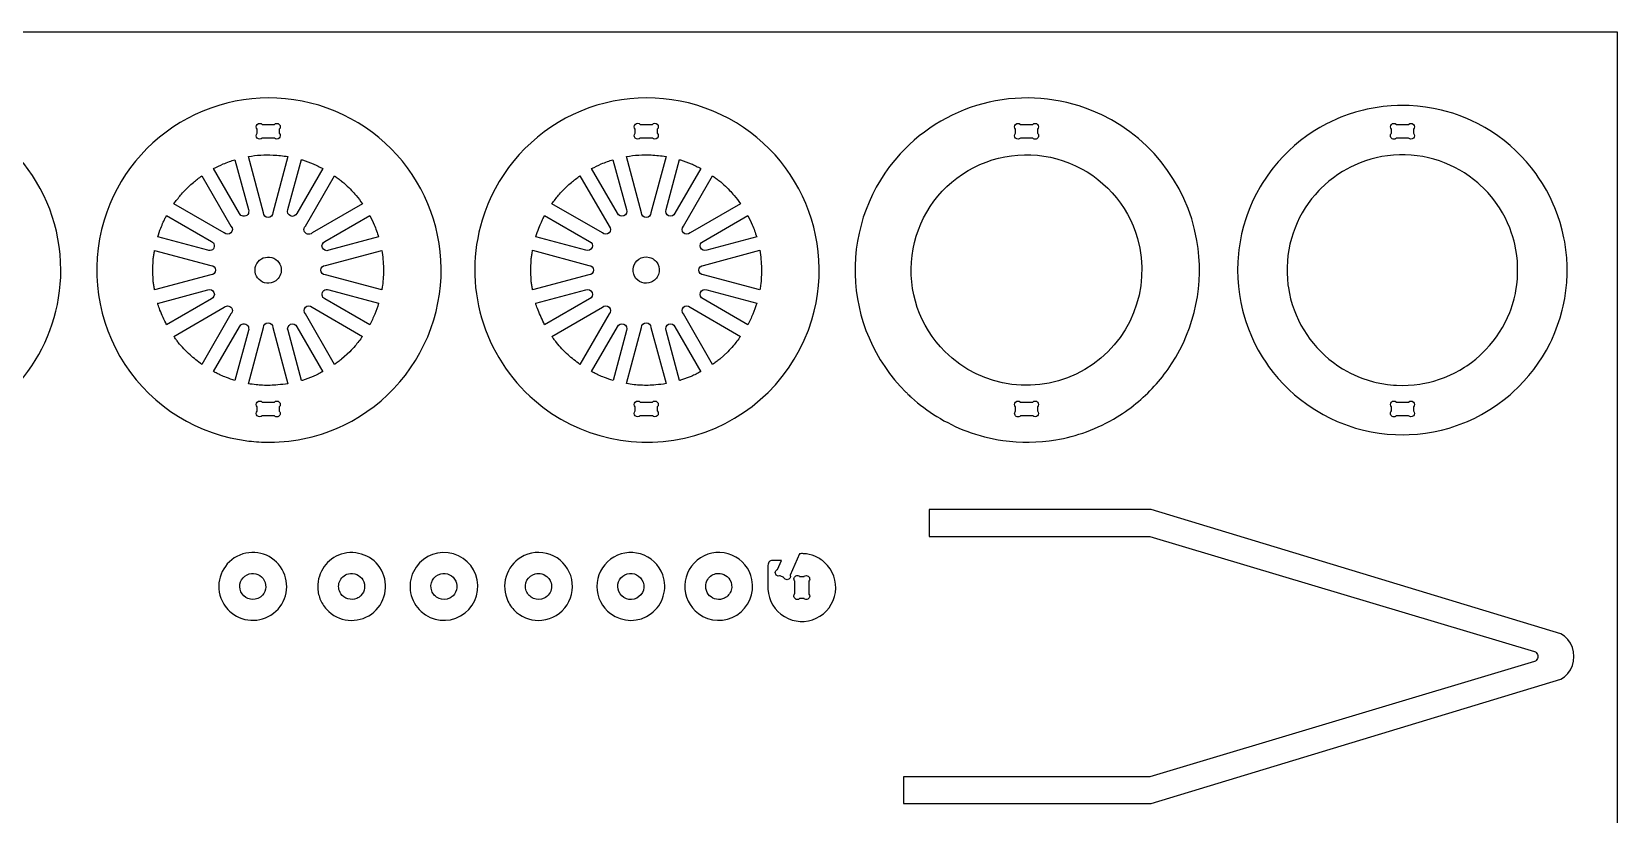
# Model space of a CAD drawing. Extents: x -56 to 89, y -25 to 54.
# Drawn here: x 31.3 to 88.8, y 25.2 to 53.6 of the extents above; entities that cross this region are included whole.
import ezdxf

# ---------------------------------------------------------------- set-up
doc = ezdxf.new("R2010")
doc.units = 0
doc.header["$MEASUREMENT"] = 0
doc.layers.get('0').update_dxf_attribs({"linetype": 'CONTINUOUS'})
doc.layers.add('SECTIONCUTEDGES', color=18, linetype='CONTINUOUS')

msp = doc.modelspace()

# ---------------------------------------------------------------- linework, layer by layer
for points in [[(88.794, 53.577), (88.794, -25.029), (-56.222, -25.029), (-56.222, 53.577)], [(85.169, 45.247), (85.148, 45.458), (85.116, 45.666), (85.074, 45.87), (85.05, 45.971), (84.993, 46.169), (84.961, 46.267), (84.891, 46.459), (84.812, 46.647), (84.724, 46.83), (84.627, 47.008), (84.522, 47.18), (84.467, 47.264), (84.35, 47.428), (84.226, 47.586), (84.095, 47.738), (83.956, 47.883), (83.811, 48.022), (83.736, 48.089), (83.581, 48.217), (83.42, 48.337), (83.253, 48.45), (83.08, 48.555), (82.902, 48.651), (82.72, 48.739), (82.532, 48.819), (82.34, 48.889), (82.143, 48.95), (81.943, 49.002), (81.739, 49.043), (81.531, 49.075), (81.32, 49.097), (81.106, 49.107), (80.89, 49.107), (80.676, 49.097), (80.465, 49.075), (80.258, 49.043), (80.053, 49.002), (79.853, 48.95), (79.656, 48.889), (79.464, 48.819), (79.276, 48.739), (79.094, 48.651), (79.004, 48.604), (78.829, 48.503), (78.659, 48.394), (78.495, 48.278), (78.337, 48.153), (78.185, 48.022), (78.04, 47.883), (77.97, 47.812), (77.835, 47.663), (77.707, 47.508), (77.587, 47.347), (77.474, 47.18), (77.369, 47.008), (77.272, 46.83), (77.184, 46.647), (77.105, 46.459), (77.035, 46.267), (76.973, 46.071), (76.922, 45.87), (76.88, 45.666), (76.848, 45.458), (76.827, 45.247), (76.816, 45.033), (76.816, 44.818), (76.827, 44.604), (76.848, 44.393), (76.863, 44.288), (76.9, 44.082), (76.946, 43.88), (77.003, 43.682), (77.069, 43.487), (77.143, 43.297), (77.227, 43.112), (77.32, 42.931), (77.42, 42.756), (77.529, 42.587), (77.646, 42.423), (77.77, 42.265), (77.901, 42.113), (78.04, 41.967), (78.185, 41.829), (78.337, 41.697), (78.495, 41.573), (78.659, 41.457), (78.829, 41.348), (79.004, 41.247), (79.094, 41.2), (79.276, 41.112), (79.464, 41.032), (79.56, 40.996), (79.754, 40.93), (79.953, 40.874), (80.053, 40.849), (80.258, 40.808), (80.465, 40.776), (80.676, 40.754), (80.783, 40.748), (80.998, 40.742), (81.213, 40.748), (81.426, 40.764), (81.635, 40.79), (81.739, 40.808), (81.943, 40.849), (82.143, 40.901), (82.34, 40.962), (82.532, 41.032), (82.72, 41.112), (82.902, 41.2), (83.08, 41.296), (83.253, 41.401), (83.337, 41.457), (83.501, 41.573), (83.659, 41.697), (83.811, 41.829), (83.956, 41.967), (84.026, 42.039), (84.161, 42.188), (84.289, 42.343), (84.409, 42.504), (84.522, 42.671), (84.627, 42.843), (84.724, 43.021), (84.812, 43.204), (84.891, 43.392), (84.927, 43.487), (84.993, 43.682), (85.05, 43.88), (85.096, 44.082), (85.116, 44.185), (85.148, 44.393), (85.169, 44.604), (85.18, 44.818), (85.18, 45.033)]]:
    msp.add_lwpolyline(points, close=True)
at = {"layer": 'SECTIONCUTEDGES'}
for points in [[(21.028, 41.274, 0.325322), (28.015, 38.983, 0.325497), (32.341, 44.924, 0.371858), (27.008, 51.104, 0.371962), (20.117, 46.731, 0.115164), (19.935, 43.894, 0.115322)], [(39.915, 38.682, 0.112364), (42.602, 39.299, 0.210055), (45.867, 43.119, 0.414116), (41.693, 50.906, 0.414311), (33.909, 46.733, 0.221929), (34.666, 41.498, 0.222236), (39.161, 38.723, 0.015157), (39.526, 38.692, 0.014233)], [(49.516, 40.203, 0.254136), (55.34, 38.928, 0.254134), (59.579, 43.121, 0.414116), (55.405, 50.908, 0.414311), (47.62, 46.735, 0.14489), (47.601, 43.19, 0.144775)], [(63.199, 40.299, 0.048565), (64.111, 39.613, 0.045826), (65.197, 39.079, 0.057671), (66.509, 38.744, 0.073449), (68.424, 38.767, 0.049668), (69.541, 39.062, 0.046635), (70.65, 39.598, 0.040326), (71.428, 40.158, 0.072135), (72.626, 41.519, 0.189941), (73.546, 46, 0.25932), (69.727, 50.721, 0.152812), (66.011, 51.018, 0.15269), (62.785, 49.143, 0.193513), (61.149, 44.782, 0.193448), (62.987, 40.5, 0.005813), (63.077, 40.413, 0.004363)], [(39.643, 50.214), (40.086, 50.214, -1), (40.263, 50.037), (40.263, 49.89, -1), (40.086, 49.714), (39.643, 49.714, -1), (39.466, 49.89), (39.466, 50.037, -1)], [(53.355, 50.215), (53.798, 50.215, -1), (53.975, 50.039), (53.975, 49.892, -1), (53.798, 49.715), (53.355, 49.715, -1), (53.178, 49.892), (53.178, 50.039, -1)], [(67.147, 50.215), (67.59, 50.215, -1), (67.767, 50.038), (67.767, 49.891, -1), (67.59, 49.715), (67.147, 49.715, -1), (66.97, 49.891), (66.97, 50.038, -1)], [(80.78, 50.215), (81.223, 50.215, -1), (81.4, 50.038), (81.4, 49.891, -1), (81.223, 49.715), (80.78, 49.715, -1), (80.603, 49.891), (80.603, 50.038, -1)], [(38.656, 48.931), (39.142, 47.119, -1), (38.818, 46.985), (37.88, 48.608, -0.012176), (38.232, 48.776, -0.019565), (38.457, 48.866, -0.009363), (38.556, 48.899, 0.003121)], [(40.579, 49.046), (40.032, 47.004, -1), (39.69, 47.004), (39.143, 49.046, -0.057699), (40.039, 49.102, -0.024823)], [(41.844, 48.612), (40.904, 46.985, -1), (40.58, 47.119), (41.066, 48.934, 0.006199), (41.085, 48.929, -0.0186), (41.104, 48.924), (41.491, 48.782, -0.018388), (41.669, 48.699, 0.006129)], [(52.368, 48.933), (52.854, 47.121, -1), (52.53, 46.986), (51.592, 48.61, -0.012176), (51.944, 48.777, -0.019565), (52.169, 48.867, -0.009363), (52.268, 48.901, 0.003121)], [(54.291, 49.048), (53.744, 47.005, -1), (53.402, 47.005), (52.855, 49.047, -0.057699), (53.751, 49.103, -0.024823)], [(55.556, 48.614), (54.616, 46.987, -1), (54.292, 47.121), (54.778, 48.935, 0.006199), (54.797, 48.931, -0.0186), (54.816, 48.926), (55.203, 48.784, -0.018388), (55.38, 48.701, 0.006129)], [(64.407, 41.967, -0.49076), (65.246, 48.535, -0.490919), (71.39, 46.071, -0.341454), (69.484, 41.319, -0.341597)], [(37.454, 48.347), (38.512, 46.515, -1), (38.27, 46.274), (36.44, 47.331, -0.014778), (36.686, 47.644, -0.028539), (36.972, 47.951, -0.018438), (37.15, 48.108, -0.011345)], [(43.283, 47.332), (41.452, 46.274, -1), (41.211, 46.516), (42.268, 48.346, 0.006303), (42.398, 48.252, -0.01891), (42.526, 48.155, -0.017187), (42.68, 48.019, -0.012321), (42.882, 47.819, -0.018926), (43.049, 47.631, -0.012469)], [(51.166, 48.348), (52.224, 46.517, -1), (51.982, 46.276), (50.151, 47.333, -0.014778), (50.397, 47.646, -0.028539), (50.684, 47.952, -0.018438), (50.862, 48.11, -0.011345)], [(56.995, 47.333), (55.164, 46.276, -1), (54.922, 46.517), (55.979, 48.348, 0.006303), (56.11, 48.254, -0.01891), (56.238, 48.156, -0.017187), (56.391, 48.021, -0.012321), (56.594, 47.82, -0.018926), (56.76, 47.633, -0.012469)], [(36.176, 46.906), (37.801, 45.968, -1), (37.667, 45.644), (35.856, 46.129, -0.012918), (35.967, 46.451, -0.018758), (36.058, 46.668, -0.010898), (36.116, 46.787, 0.003632)], [(43.868, 46.13), (42.056, 45.644, -1), (41.921, 45.968), (43.545, 46.906, -0.026072), (43.706, 46.569, -0.02074)], [(49.888, 46.907), (51.513, 45.969, -1), (51.379, 45.645), (49.567, 46.131, -0.012918), (49.679, 46.453, -0.018758), (49.77, 46.67, -0.010898), (49.828, 46.789, 0.003632)], [(57.579, 46.131), (55.767, 45.646, -1), (55.633, 45.969), (57.257, 46.907, -0.026072), (57.418, 46.571, -0.020703)], [(35.74, 45.642), (37.782, 45.095, -1), (37.782, 44.754), (35.74, 44.207, 0.006429), (35.715, 44.354, -0.01929), (35.695, 44.502), (35.673, 44.925), (35.695, 45.347, -0.018896), (35.715, 45.495, 0.006298)], [(43.983, 44.207), (41.94, 44.754, -1), (41.94, 45.095), (43.982, 45.643, -0.035509), (44.042, 44.984, -0.037792), (44.007, 44.364, -0.007975), (43.995, 44.285, 0.002658)], [(49.451, 45.644), (51.494, 45.097, -1), (51.494, 44.756), (49.452, 44.208, 0.006429), (49.427, 44.356, -0.01929), (49.406, 44.504), (49.385, 44.926), (49.406, 45.349, -0.018896), (49.427, 45.497, 0.006298)], [(57.695, 44.209), (55.652, 44.756, -1), (55.652, 45.097), (57.694, 45.644, -0.035509), (57.754, 44.986, -0.037792), (57.719, 44.365, -0.007975), (57.707, 44.287, 0.002658)], [(40.043, 44.485, -0.781821), (39.495, 45.227, -0.781093), (40.327, 44.829, -0.122906), (40.228, 44.622, -0.122447)], [(53.752, 44.485, -0.385134), (53.153, 44.701, -0.384041), (53.307, 45.321, -0.445044), (53.992, 45.15, -0.443903)], [(35.852, 43.719), (37.667, 44.205, -1), (37.801, 43.882), (36.177, 42.944, -0.020623), (35.936, 43.475, -0.019978), (35.862, 43.682, -0.019766), (35.857, 43.7, 0.006588)], [(43.546, 42.944), (41.921, 43.882, -1), (42.056, 44.205), (43.867, 43.72, -0.023422), (43.727, 43.33, -0.022807)], [(49.564, 43.721), (51.379, 44.207, -1), (51.513, 43.883), (49.889, 42.945, -0.020623), (49.648, 43.477, -0.019978), (49.574, 43.683, -0.019766), (49.569, 43.702, 0.006588)], [(57.258, 42.945), (55.633, 43.883, -1), (55.767, 44.207), (57.579, 43.722, -0.023422), (57.438, 43.331, -0.022807)], [(36.439, 42.518), (38.27, 43.575, -1), (38.512, 43.334), (37.455, 41.503, -0.024397), (37.029, 41.848, -0.042082), (36.601, 42.302, -0.010889), (36.519, 42.409, 0.00363)], [(42.268, 41.503), (41.211, 43.334, -1), (41.452, 43.575), (43.283, 42.518, -0.014529), (43.012, 42.172, -0.022653), (42.822, 41.964), (42.526, 41.695, -0.018394), (42.398, 41.597, 0.006131)], [(50.151, 42.519), (51.982, 43.577, -1), (52.224, 43.335), (51.167, 41.505, -0.024397), (50.741, 41.85, -0.042082), (50.313, 42.303, -0.010889), (50.231, 42.411, 0.00363)], [(55.98, 41.504), (54.922, 43.335, -1), (55.164, 43.577), (56.995, 42.52, -0.014529), (56.724, 42.174, -0.022653), (56.534, 41.965), (56.238, 41.696, -0.018394), (56.11, 41.599, 0.006131)], [(37.88, 41.24), (38.818, 42.864, -1), (39.142, 42.73), (38.657, 40.919, -0.012234), (38.344, 41.027, -0.017991), (38.137, 41.113, -0.010478), (38.008, 41.176, 0.003492)], [(39.143, 40.803), (39.69, 42.846, -1), (40.032, 42.846), (40.579, 40.804, -0.013089), (40.214, 40.759, -0.036535), (39.653, 40.746, -0.015577), (39.427, 40.764, -0.012352)], [(41.067, 40.916), (40.581, 42.73, -1), (40.904, 42.864), (41.844, 41.238, 0.006248), (41.669, 41.15, -0.018746), (41.491, 41.067), (41.104, 40.925, -0.018599), (41.085, 40.92, 0.006199)], [(51.592, 41.241), (52.53, 42.866, -1), (52.854, 42.732), (52.369, 40.92, -0.012234), (52.056, 41.029, -0.017991), (51.848, 41.115, -0.010478), (51.72, 41.177, 0.003492)], [(52.855, 40.805), (53.402, 42.847, -1), (53.744, 42.847), (54.291, 40.805, -0.013089), (53.925, 40.76, -0.036535), (53.365, 40.747, -0.015577), (53.139, 40.766, -0.012352)], [(54.778, 40.917), (54.292, 42.732, -1), (54.616, 42.866), (55.555, 41.239, 0.006248), (55.38, 41.152, -0.018746), (55.203, 41.069), (54.816, 40.927, -0.018599), (54.797, 40.922, 0.006199)], [(40.263, 39.959), (40.263, 39.812, -1), (40.086, 39.636), (39.643, 39.636, -1), (39.466, 39.812), (39.466, 39.959, -1), (39.643, 40.136), (40.086, 40.136, -1)], [(53.178, 39.814), (53.178, 39.96, -1), (53.355, 40.137), (53.798, 40.137, -1), (53.975, 39.96), (53.975, 39.814, -1), (53.798, 39.637), (53.355, 39.637, -1)], [(67.59, 39.636), (67.147, 39.636, -1), (66.97, 39.813), (66.97, 39.96, -1), (67.147, 40.136), (67.59, 40.136, -1), (67.767, 39.96), (67.767, 39.813, -1)], [(81.223, 39.636), (80.78, 39.636, -1), (80.603, 39.813), (80.603, 39.96, -1), (80.78, 40.136), (81.223, 40.136, -1), (81.4, 39.96), (81.4, 39.813, -1)], [(38.519, 32.497, 0.875865), (40.307, 34.159, 0.875175), (38.146, 33.023, 0.066567), (38.296, 32.736, 0.066175)], [(42.062, 32.535, 0.379539), (43.695, 32.516, 0.379687), (43.909, 34.134, 0.173657), (43.245, 34.621, 0.170819), (42.41, 34.58, 0.163652), (41.838, 34.087, 0.156929), (41.665, 33.321, 0.095178), (41.785, 32.898, 0.091539)], [(45.41, 32.535, 0.721922), (47.445, 33.682, 0.721529), (45.128, 33.98, 0.161758), (45.029, 33.212, 0.161493)], [(49.027, 34.499, 0.18616), (48.49, 33.802, 0.183377), (48.556, 32.913, 0.110679), (48.873, 32.502, 0.201186), (49.791, 32.222, 0.481079), (50.834, 33.838, 0.48086)], [(52.278, 32.46, 0.331987), (53.749, 32.459, 0.331772), (54.17, 33.869, 0.501759), (52.279, 34.433, 0.501516)], [(55.466, 32.46, 0.311571), (56.862, 32.407, 0.311041), (57.408, 33.694, 0.525505), (55.543, 34.486, 0.524889)], [(59.132, 34.634), (58.793, 33.861, 0.08601), (58.796, 33.841, -0.186349), (58.79, 33.762, -0.284949), (58.68, 33.69, -0.285005), (58.566, 33.758, -0.066648), (58.564, 33.764, 0.145329), (58.561, 33.77), (58.426, 33.828, 0.07969), (58.404, 33.826, -0.210482), (58.315, 33.838, -0.269976), (58.256, 33.95, -0.269963), (58.324, 34.056, -0.065764), (58.33, 34.058, 0.145587), (58.335, 34.061), (58.48, 34.393), (58.118, 34.393, 0.146455), (58.051, 34.359, 0.196282), (57.985, 34.208), (57.987, 33.343, 0.533963), (59.742, 32.294, 0.533869), (60.043, 34.317, 0.08601), (59.686, 34.545, 0.087552), (59.279, 34.635, 0.020955), (59.205, 34.636, -0.006984)], [(39.485, 33.01, -0.40369), (38.872, 33.256, -0.406894), (39.097, 33.873, -0.358958), (39.677, 33.73, -0.355487), (39.652, 33.128, -0.056856), (39.575, 33.059, -0.057759)], [(43.073, 33.01, -0.167832), (42.749, 32.997, -0.173437), (42.496, 33.182, -0.243707), (42.446, 33.615, -0.244139), (42.77, 33.904, -0.337448), (43.299, 33.68, -0.338313), (43.223, 33.112, -0.047911), (43.148, 33.05, -0.054789)], [(46.442, 33.02, -0.439529), (45.794, 33.288, -0.443818), (46.119, 33.904, -0.36461), (46.665, 33.641, -0.361552), (46.501, 33.054, -0.021025), (46.472, 33.035, -0.021405)], [(49.87, 33.02, -0.439529), (49.222, 33.288, -0.443818), (49.547, 33.904, -0.136084), (49.792, 33.9, -0.127388), (50.016, 33.764, -0.098957), (50.103, 33.629, -0.12042), (50.136, 33.397, -0.128999), (50.052, 33.172, -0.130996)], [(52.578, 33.262, -0.393248), (52.799, 33.867, -0.392669), (53.419, 33.691, -0.436091), (53.229, 33.025, -0.435495)], [(56.407, 33.02, -0.318573), (55.871, 33.111, -0.315342), (55.776, 33.651, -0.235508), (56.102, 33.91, -0.318805), (56.608, 33.691, -0.211921), (56.656, 33.312, -0.211232)], [(59.289, 33.805, 0.08601), (59.306, 33.816, -0.186349), (59.381, 33.842, -0.284949), (59.491, 33.769, -0.285005), (59.475, 33.638, -0.066648), (59.47, 33.634, 0.145329), (59.466, 33.629), (59.466, 33.185, 0.08601), (59.476, 33.168, -0.186349), (59.502, 33.094, -0.284949), (59.43, 32.984, -0.285005), (59.299, 33, -0.066648), (59.294, 33.005, 0.145329), (59.289, 33.009), (59.143, 33.009, 0.08601), (59.126, 32.998, -0.186349), (59.051, 32.972, -0.284949), (58.941, 33.045, -0.285005), (58.957, 33.176, -0.066648), (58.962, 33.18, 0.145329), (58.966, 33.185), (58.966, 33.629, 0.08601), (58.956, 33.646, -0.186349), (58.929, 33.72, -0.284949), (59.002, 33.83, -0.285005), (59.133, 33.814, -0.066648), (59.137, 33.809, 0.145329), (59.143, 33.805)]]:
    msp.add_lwpolyline(points, format="xyb", close=True, dxfattribs=at)
for points in [[(80.748, 38.955), (81.024, 38.95), (81.248, 38.955), (81.546, 38.974), (81.84, 39.009), (82.129, 39.057), (82.413, 39.118), (82.692, 39.193), (82.829, 39.235), (83.099, 39.33), (83.363, 39.436), (83.621, 39.554), (83.872, 39.684), (84.115, 39.826), (84.234, 39.901), (84.466, 40.058), (84.69, 40.226), (84.906, 40.404), (85.011, 40.497), (85.213, 40.689), (85.407, 40.891), (85.591, 41.101), (85.765, 41.32), (85.928, 41.547), (86.081, 41.782), (86.224, 42.024), (86.355, 42.274), (86.416, 42.401), (86.529, 42.66), (86.631, 42.925), (86.72, 43.196), (86.796, 43.473), (86.829, 43.613), (86.886, 43.897), (86.929, 44.186), (86.958, 44.479), (86.972, 44.776), (86.972, 45.075), (86.958, 45.372), (86.929, 45.665), (86.886, 45.954), (86.859, 46.096), (86.796, 46.378), (86.72, 46.655), (86.631, 46.926), (86.529, 47.191), (86.474, 47.321), (86.355, 47.577), (86.224, 47.827), (86.081, 48.069), (85.928, 48.304), (85.848, 48.418), (85.679, 48.641), (85.5, 48.856), (85.311, 49.062), (85.113, 49.259), (84.906, 49.447), (84.69, 49.625), (84.466, 49.793), (84.234, 49.95), (83.994, 50.097), (83.747, 50.233), (83.493, 50.357), (83.363, 50.415), (83.099, 50.521), (82.829, 50.616), (82.553, 50.697), (82.413, 50.733), (82.129, 50.794), (81.84, 50.842), (81.546, 50.877), (81.248, 50.896), (80.972, 50.901), (80.822, 50.899), (80.598, 50.888), (80.303, 50.861), (80.011, 50.82), (79.724, 50.765), (79.583, 50.733), (79.304, 50.658), (79.031, 50.57), (78.764, 50.47), (78.633, 50.415), (78.375, 50.297), (78.249, 50.233), (78.002, 50.097), (77.762, 49.95), (77.53, 49.793), (77.306, 49.625), (77.09, 49.447), (76.883, 49.259), (76.685, 49.062), (76.496, 48.856), (76.317, 48.641), (76.231, 48.531), (76.068, 48.304), (75.915, 48.069), (75.842, 47.949), (75.705, 47.703), (75.58, 47.45), (75.467, 47.191), (75.365, 46.926), (75.319, 46.791), (75.236, 46.517), (75.167, 46.238), (75.11, 45.954), (75.067, 45.665), (75.051, 45.519), (75.029, 45.224), (75.022, 44.925), (75.029, 44.627), (75.051, 44.332), (75.087, 44.041), (75.137, 43.755), (75.2, 43.473), (75.236, 43.334), (75.319, 43.06), (75.414, 42.792), (75.522, 42.53), (75.641, 42.274), (75.772, 42.024), (75.915, 41.782), (76.068, 41.547), (76.148, 41.433), (76.317, 41.21), (76.496, 40.995), (76.685, 40.789), (76.883, 40.592), (77.09, 40.404), (77.306, 40.226), (77.53, 40.058), (77.762, 39.901), (77.881, 39.826), (78.124, 39.684), (78.375, 39.554), (78.633, 39.436), (78.897, 39.33), (79.031, 39.281), (79.304, 39.193), (79.583, 39.118), (79.867, 39.057), (80.156, 39.009), (80.45, 38.974)], [(62.908, 25.572), (71.89, 25.572), (86.745, 30.076), (86.881, 30.169), (86.999, 30.285), (87.094, 30.421), (87.165, 30.572), (87.208, 30.735), (87.223, 30.903), (87.208, 31.07), (87.165, 31.233), (87.094, 31.385), (86.999, 31.521), (86.881, 31.637), (86.745, 31.729), (71.89, 36.233), (63.838, 36.233), (63.838, 35.264), (71.841, 35.264), (85.788, 31.086), (85.822, 31.068), (85.852, 31.044), (85.877, 31.014), (85.895, 30.979), (85.906, 30.942), (85.91, 30.903), (85.906, 30.864), (85.895, 30.826), (85.877, 30.791), (85.852, 30.762), (85.822, 30.737), (85.788, 30.72), (71.841, 26.541), (62.908, 26.541)]]:
    msp.add_lwpolyline(points, close=True, dxfattribs=at)

doc.saveas('drawing.dxf')
